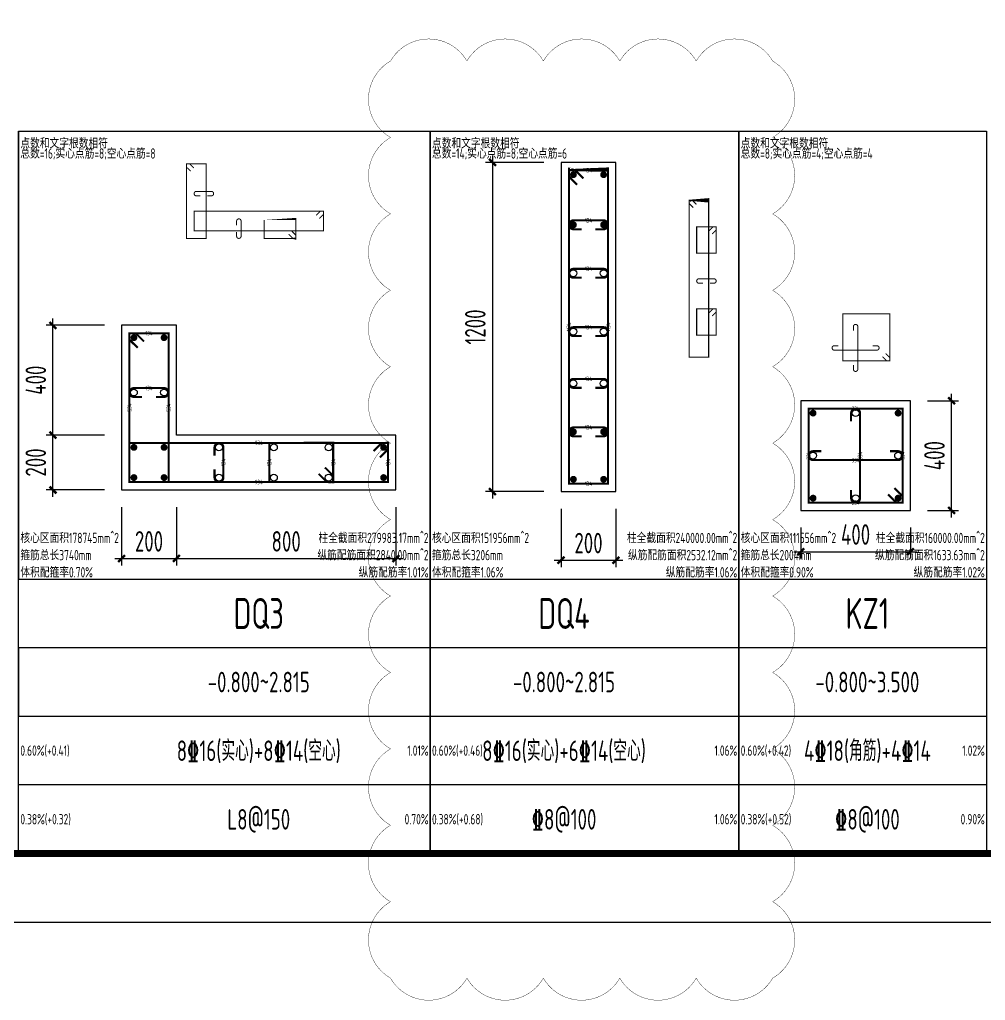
# Model space of a CAD drawing. Extents: x -1712635 to -854203, y -534641 to -21985.
# Drawn here: x -1319755 to -1305677, y -190575 to -176278 of the extents above; entities that cross this region are included whole.
import ezdxf
from ezdxf.enums import TextEntityAlignment as Align

# ---------------------------------------------------------------- set-up
doc = ezdxf.new("R2010")
doc.units = 0
doc.header["$LTSCALE"] = 1000
doc.layers.get('0').update_dxf_attribs({"linetype": 'CONTINUOUS'})
doc.layers.get('Defpoints').update_dxf_attribs({"linetype": 'CONTINUOUS'})
for name, color, linetype in [('-TK', 7, 'CONTINUOUS'), ('COLU_DE_DIM', 3, 'CONTINUOUS'), ('COLU_DE_TH', 7, 'CONTINUOUS'), ('LINK', 6, 'CONTINUOUS'), ('LINK-INDEX', 6, 'CONTINUOUS'), ('REIN', 6, 'CONTINUOUS'), ('TAB', 7, 'CONTINUOUS'), ('TAB_TEXT', 7, 'CONTINUOUS')]:
    doc.layers.add(name, color=color, linetype=linetype)
for name, color, linetype, plot in [('审图修改', 2, 'CONTINUOUS', False), ('箍筋长度', 3, 'CONTINUOUS', False), ('配箍校核', 34, 'CONTINUOUS', False)]:
    doc.layers.add(name, color=color, linetype=linetype, plot=plot)
doc.styles.add('BW_Rein', font='Tssdeng.shx', dxfattribs={"width": 0.7, "bigfont": 'hztxt.shx'})
doc.styles.add('TSSD_DIMENSION', font='Tssdeng.shx', dxfattribs={"width": 0.7, "bigfont": 'tssdchn.shx'})
doc.styles.add('TSSD_REIN', font='tssdeng.shx', dxfattribs={"width": 0.7, "height": 300, "bigfont": 'tssdchn.shx'})
doc.dimstyles.new('TSSD_25_100', dxfattribs={"dimtxt": 300, "dimasz": 100, "dimexe": 100, "dimexo": 250, "dimgap": 100, "dimtad": 1, "dimdec": 0, "dimlfac": 0.25, "dimzin": 0, "dimdsep": 46, "dimtxsty": 'TSSD_DIMENSION', "dimblk": 'ARCHTICK', "dimcen": 0, "dimdle": 100, "dimclrt": 7, "dimadec": 0, "dimazin": 0, "dimtfac": 1, "dimtdec": 0, "dimtix": 1, "dimtmove": 2, "dimatfit": 3, "dimldrblk": 'ARCHTICK', "dimfxl": 0, "dimtolj": 1, "dimtzin": 0, "dimarcsym": 0})

# ---------------------------------------------------------------- blocks, each defined once
blk = doc.blocks.new('_ArchTick')
at = {"color": 0, "const_width": 0.35}
blk.add_lwpolyline([(-0.5, -0.5), (0.5, 0.5)], dxfattribs=at)
blk = doc.blocks.new('*D1678')
at = {"layer": 'COLU_DE_DIM', "color": 0, "lineweight": -2}
for p, q in [((-1318268.721606181, -183384.099302757), (-1318268.721606181, -184234.099302757)), ((-1317468.721606181, -183384.099302757), (-1317468.721606181, -184234.099302757)), ((-1318368.721606181, -184134.099302757), (-1317368.721606181, -184134.099302757))]:
    blk.add_line(p, q, dxfattribs=at)
at = {"layer": 'Defpoints', "color": 0}
for p in [(-1318268.721606181, -183134.099302757), (-1317468.721606181, -183134.099302757), (-1317468.721606181, -184134.099302757)]:
    blk.add_point(p, dxfattribs=at)
at = {"layer": 'COLU_DE_DIM', "color": 0, "lineweight": -2, "xscale": 100, "yscale": 100, "zscale": 100, "rotation": 180}
blk.add_blockref('_ArchTick', (-1318268.721606181, -184134.099302757), dxfattribs=at)
at = {"layer": 'COLU_DE_DIM', "color": 0, "lineweight": -2, "xscale": 100, "yscale": 100, "zscale": 100}
blk.add_blockref('_ArchTick', (-1317468.721606181, -184134.099302757), dxfattribs=at)
at = {"layer": 'COLU_DE_DIM', "color": 7, "insert": (-1317868.721606181, -183884.099302757), "char_height": 300, "attachment_point": 5, "style": 'TSSD_DIMENSION'}
blk.add_mtext('\\A1;200', dxfattribs=at)
blk = doc.blocks.new('*D1679')
at = {"layer": 'COLU_DE_DIM', "color": 0, "lineweight": -2}
for p, q in [((-1317468.721606181, -183384.099302757), (-1317468.721606181, -184234.099302757)), ((-1314268.720066624, -183384.099302757), (-1314268.720066624, -184234.099302757)), ((-1317568.721606181, -184134.099302757), (-1314168.720066624, -184134.099302757))]:
    blk.add_line(p, q, dxfattribs=at)
at = {"layer": 'Defpoints', "color": 0}
for p in [(-1317468.721606181, -183134.099302757), (-1314268.720066624, -183134.099302757), (-1314268.720066624, -184134.099302757)]:
    blk.add_point(p, dxfattribs=at)
at = {"layer": 'COLU_DE_DIM', "color": 0, "lineweight": -2, "xscale": 100, "yscale": 100, "zscale": 100, "rotation": 180}
blk.add_blockref('_ArchTick', (-1317468.721606181, -184134.099302757), dxfattribs=at)
at = {"layer": 'COLU_DE_DIM', "color": 0, "lineweight": -2, "xscale": 100, "yscale": 100, "zscale": 100}
blk.add_blockref('_ArchTick', (-1314268.720066624, -184134.099302757), dxfattribs=at)
at = {"layer": 'COLU_DE_DIM', "color": 7, "insert": (-1315868.720836403, -183884.099302757), "char_height": 300, "attachment_point": 5, "style": 'TSSD_DIMENSION'}
blk.add_mtext('\\A1;800', dxfattribs=at)
blk = doc.blocks.new('*D1680')
at = {"layer": 'COLU_DE_DIM', "color": 0, "lineweight": -2}
for p, q in [((-1319268.721606181, -183234.099302757), (-1319268.721606181, -182234.099302757)), ((-1318518.721606181, -182334.099302757), (-1319368.721606181, -182334.099302757)), ((-1318518.721606181, -183134.099302757), (-1319368.721606181, -183134.099302757))]:
    blk.add_line(p, q, dxfattribs=at)
at = {"layer": 'Defpoints', "color": 0}
for p in [(-1319268.721606181, -182334.099302757), (-1318268.721606181, -182334.099302757), (-1318268.721606181, -183134.099302757)]:
    blk.add_point(p, dxfattribs=at)
at = {"layer": 'COLU_DE_DIM', "color": 0, "lineweight": -2, "xscale": 100, "yscale": 100, "zscale": 100}
for p, rotation in [((-1319268.721606181, -182334.099302757), 90), ((-1319268.721606181, -183134.099302757), 270)]:
    blk.add_blockref('_ArchTick', p, dxfattribs=dict(at, rotation=rotation))
at = {"layer": 'COLU_DE_DIM', "color": 7, "insert": (-1319518.721606181, -182734.0993027572), "char_height": 300, "attachment_point": 5, "rotation": 90, "style": 'TSSD_DIMENSION'}
blk.add_mtext('\\A1;200', dxfattribs=at)
blk = doc.blocks.new('*D1681')
at = {"layer": 'COLU_DE_DIM', "color": 0, "lineweight": -2}
for p, q in [((-1319268.721606181, -182434.099302757), (-1319268.721606181, -180634.4374428461)), ((-1318518.721606181, -180734.4374428461), (-1319368.721606181, -180734.4374428461)), ((-1318518.721606181, -182334.099302757), (-1319368.721606181, -182334.099302757))]:
    blk.add_line(p, q, dxfattribs=at)
at = {"layer": 'Defpoints', "color": 0}
for p in [(-1319268.721606181, -180734.4374428461), (-1318268.721606181, -180734.4374428461), (-1318268.721606181, -182334.099302757)]:
    blk.add_point(p, dxfattribs=at)
at = {"layer": 'COLU_DE_DIM', "color": 0, "lineweight": -2, "xscale": 100, "yscale": 100, "zscale": 100}
for p, rotation in [((-1319268.721606181, -180734.4374428461), 90), ((-1319268.721606181, -182334.099302757), 270)]:
    blk.add_blockref('_ArchTick', p, dxfattribs=dict(at, rotation=rotation))
at = {"layer": 'COLU_DE_DIM', "color": 7, "insert": (-1319518.721606181, -181534.2683728018), "char_height": 300, "attachment_point": 5, "rotation": 90, "style": 'TSSD_DIMENSION'}
blk.add_mtext('\\A1;400', dxfattribs=at)
blk = doc.blocks.new('*D2111')
at = {"layer": 'COLU_DE_DIM', "color": 0, "lineweight": -2}
for p, q in [((-1308368.720066562, -183684.099302757), (-1308368.720066562, -184134.099302757)), ((-1306768.720066562, -183684.099302757), (-1306768.720066562, -184134.099302757)), ((-1308468.720066562, -184034.099302757), (-1306668.720066562, -184034.099302757))]:
    blk.add_line(p, q, dxfattribs=at)
at = {"layer": 'Defpoints', "color": 0}
for p in [(-1308368.720066562, -183434.099302757), (-1306768.720066562, -183434.099302757), (-1306768.720066562, -184034.099302757)]:
    blk.add_point(p, dxfattribs=at)
at = {"layer": 'COLU_DE_DIM', "color": 0, "lineweight": -2, "xscale": 100, "yscale": 100, "zscale": 100, "rotation": 180}
blk.add_blockref('_ArchTick', (-1308368.720066562, -184034.099302757), dxfattribs=at)
at = {"layer": 'COLU_DE_DIM', "color": 0, "lineweight": -2, "xscale": 100, "yscale": 100, "zscale": 100}
blk.add_blockref('_ArchTick', (-1306768.720066562, -184034.099302757), dxfattribs=at)
at = {"layer": 'COLU_DE_DIM', "color": 7, "insert": (-1307568.720066562, -183784.099302757), "char_height": 300, "attachment_point": 5, "style": 'TSSD_DIMENSION'}
blk.add_mtext('\\A1;400', dxfattribs=at)
blk = doc.blocks.new('*D2112')
at = {"layer": 'COLU_DE_DIM', "color": 0, "lineweight": -2}
for p, q in [((-1306518.720066562, -181834.099302757), (-1306068.720066562, -181834.099302757)), ((-1306168.720066562, -183534.099302757), (-1306168.720066562, -181734.099302757)), ((-1306518.720066562, -183434.099302757), (-1306068.720066562, -183434.099302757))]:
    blk.add_line(p, q, dxfattribs=at)
at = {"layer": 'Defpoints', "color": 0}
for p in [(-1306768.720066562, -181834.099302757), (-1306168.720066562, -181834.099302757), (-1306768.720066562, -183434.099302757)]:
    blk.add_point(p, dxfattribs=at)
at = {"layer": 'COLU_DE_DIM', "color": 0, "lineweight": -2, "xscale": 100, "yscale": 100, "zscale": 100}
for p, rotation in [((-1306168.720066562, -181834.099302757), 90), ((-1306168.720066562, -183434.099302757), 270)]:
    blk.add_blockref('_ArchTick', p, dxfattribs=dict(at, rotation=rotation))
at = {"layer": 'COLU_DE_DIM', "color": 7, "insert": (-1306418.720066562, -182634.0993027572), "char_height": 300, "attachment_point": 5, "rotation": 90, "style": 'TSSD_DIMENSION'}
blk.add_mtext('\\A1;400', dxfattribs=at)
blk = doc.blocks.new('A1')
blk.add_lwpolyline([(0, 59400), (0, 0), (84100, 0), (84100, 59400)], close=True)
at = {"const_width": 100}
blk.add_lwpolyline([(2500, 58400), (2500, 1000), (83100, 1000), (83100, 58400)], close=True, dxfattribs=at)
blk = doc.blocks.new('*D2568')
at = {"layer": 'COLU_DE_DIM', "color": 0, "lineweight": -2}
for p, q in [((-1312861.964030032, -178258.889530643), (-1312861.964030032, -183258.8895306551)), ((-1312111.964030032, -178358.889530643), (-1312961.964030032, -178358.889530643)), ((-1312111.964030032, -183158.8895306551), (-1312961.964030032, -183158.8895306551))]:
    blk.add_line(p, q, dxfattribs=at)
at = {"layer": 'Defpoints', "color": 0}
for p in [(-1311861.964030032, -178358.889530643), (-1312861.964030032, -183158.8895306551), (-1311861.964030032, -183158.8895306551)]:
    blk.add_point(p, dxfattribs=at)
at = {"layer": 'COLU_DE_DIM', "color": 0, "lineweight": -2, "xscale": 100, "yscale": 100, "zscale": 100}
for p, rotation in [((-1312861.964030032, -178358.889530643), 90), ((-1312861.964030032, -183158.8895306551), 270)]:
    blk.add_blockref('_ArchTick', p, dxfattribs=dict(at, rotation=rotation))
at = {"layer": 'COLU_DE_DIM', "color": 7, "insert": (-1313111.964030032, -180758.8895306493), "char_height": 300, "attachment_point": 5, "rotation": 90, "style": 'TSSD_DIMENSION'}
blk.add_mtext('\\A1;1200', dxfattribs=at)
blk = doc.blocks.new('*D2569')
at = {"layer": 'COLU_DE_DIM', "color": 0, "lineweight": -2}
for p, q in [((-1311861.964030032, -183408.8895306551), (-1311861.964030032, -184258.8895306551)), ((-1311061.964030006, -183408.8895306551), (-1311061.964030006, -184258.8895306551)), ((-1311961.964030032, -184158.8895306551), (-1310961.964030006, -184158.8895306551))]:
    blk.add_line(p, q, dxfattribs=at)
at = {"layer": 'Defpoints', "color": 0}
for p in [(-1311861.964030032, -183158.8895306551), (-1311061.964030006, -183158.8895306551), (-1311061.964030006, -184158.8895306551)]:
    blk.add_point(p, dxfattribs=at)
at = {"layer": 'COLU_DE_DIM', "color": 0, "lineweight": -2, "xscale": 100, "yscale": 100, "zscale": 100, "rotation": 180}
blk.add_blockref('_ArchTick', (-1311861.964030032, -184158.8895306551), dxfattribs=at)
at = {"layer": 'COLU_DE_DIM', "color": 0, "lineweight": -2, "xscale": 100, "yscale": 100, "zscale": 100}
blk.add_blockref('_ArchTick', (-1311061.964030006, -184158.8895306551), dxfattribs=at)
at = {"layer": 'COLU_DE_DIM', "color": 7, "insert": (-1311461.964030019, -183908.8895306551), "char_height": 300, "attachment_point": 5, "style": 'TSSD_DIMENSION'}
blk.add_mtext('\\A1;200', dxfattribs=at)

msp = doc.modelspace()

# ---------------------------------------------------------------- linework, layer by layer
at = {"layer": 'COLU_DE_TH'}
for points in [[(-1311061.964030006, -178358.889530643), (-1311861.964030032, -178358.8895305937), (-1311861.964030022, -183158.8895306551), (-1311061.964030022, -183158.8895306551), (-1311061.964030006, -178358.889530643)], [(-1317468.721606181, -182334.099302757), (-1317468.721606181, -180734.4374428461), (-1318268.721606181, -180734.4374428461), (-1318268.721606181, -183134.099302757), (-1314268.720066624, -183134.099302757), (-1314268.720066624, -182334.099302757), (-1317468.721606181, -182334.099302757)], [(-1308368.720066562, -183434.099302757), (-1306768.720066562, -183434.099302757), (-1306768.720066562, -181834.099302757), (-1308368.720066562, -181834.099302757), (-1308368.720066562, -183434.099302757)]]:
    msp.add_lwpolyline(points, close=True, dxfattribs=at)
at = {"layer": 'LINK', "const_width": 30}
for points in [[(-1311626.964030058, -178685.8134121066), (-1311746.96403004, -178565.8134120893), (-1311746.964030033, -178473.8895305763), (-1311176.96403, -178473.8895306115), (-1311176.964030014, -183043.8895306581), (-1311746.964030028, -183043.8895306582), (-1311746.964030033, -178473.8895305763), (-1311655.040148512, -178473.8895305867), (-1311535.040148529, -178593.889530604)], [(-1318033.721606098, -181061.3613243805), (-1318153.721606181, -180941.3613244634), (-1318153.721606179, -180849.4374428659), (-1317583.721606179, -180849.4374428659), (-1317583.721606186, -183019.0993027365), (-1318153.721606177, -183019.0993027365), (-1318153.721606179, -180849.4374428659), (-1318061.797724696, -180849.4374428517), (-1317941.797724613, -180969.4374427689)], [(-1307003.720066563, -183107.175421203), (-1306883.720066562, -183227.1754212027), (-1306883.720066562, -183319.099302757), (-1308253.720066562, -183319.099302757), (-1308253.720066562, -181949.099302757), (-1306883.720066562, -181949.099302757), (-1306883.720066562, -183319.099302757), (-1306975.643948116, -183319.099302757), (-1307095.643948117, -183199.0993027573)], [(-1314595.643948163, -182569.0993027733), (-1314475.643948181, -182449.0993027556), (-1314383.720066641, -182449.0993027561), (-1314383.720066638, -183019.0993027583), (-1318153.721606183, -183019.0993027582), (-1318153.721606181, -182449.0993027561), (-1314383.720066641, -182449.0993027561), (-1314383.720066627, -182541.0231842816), (-1314503.72006661, -182661.0231842993)], [(-1315303.720451514, -182807.1754212164), (-1315183.720451514, -182927.1754212173), (-1315183.72045154, -183019.0993027623), (-1316113.720836397, -183019.0993027629), (-1316113.720836397, -182449.0993027518), (-1315183.720451543, -182449.0993027538), (-1315183.72045154, -183019.0993027623), (-1315275.644333061, -183019.0993027625), (-1315395.64433306, -182899.0993027616)]]:
    msp.add_lwpolyline(points, dxfattribs=at)
for points in [[(-1311361.964030009, -179334.5289509823), (-1311241.964030009, -179334.5289509823, 1), (-1311241.964030009, -179204.5289509823), (-1311681.96403002, -179204.5289509823, 1), (-1311681.96403002, -179334.5289509823), (-1311561.96403002, -179334.5289509823)], [(-1311361.964030011, -180040.8621807798), (-1311241.964030011, -180040.8621807798, 1), (-1311241.964030011, -179910.8621807798), (-1311681.964030022, -179910.8621807798, 1), (-1311681.964030022, -180040.8621807798), (-1311561.964030022, -180040.8621807798)], [(-1311361.964030014, -180891.3832276919), (-1311241.964030014, -180891.3832276919, 1), (-1311241.964030014, -180761.3832276919), (-1311681.964030025, -180761.3832276919, 1), (-1311681.964030025, -180891.3832276919), (-1311561.964030025, -180891.3832276919)], [(-1311361.964030014, -181646.070017759), (-1311241.964030014, -181646.070017759, 1), (-1311241.964030014, -181516.070017759), (-1311681.964030025, -181516.070017759, 1), (-1311681.964030025, -181646.070017759), (-1311561.964030025, -181646.070017759)], [(-1317768.721606189, -181779.2683727985), (-1317648.721606189, -181779.2683727985, 1), (-1317648.721606189, -181649.2683727985), (-1318088.72160618, -181649.2683727985, 1), (-1318088.72160618, -181779.2683727985), (-1317968.72160618, -181779.2683727985)], [(-1307633.720066562, -183134.099302757), (-1307633.720066562, -183254.099302757, 1), (-1307503.720066562, -183254.099302757), (-1307503.720066562, -182014.099302757, 1), (-1307633.720066562, -182014.099302757), (-1307633.720066562, -182134.099302757)], [(-1311361.964030016, -182352.4032475564), (-1311241.964030016, -182352.4032475564, 1), (-1311241.964030016, -182222.4032475564), (-1311681.964030027, -182222.4032475564, 1), (-1311681.964030027, -182352.4032475564), (-1311561.964030027, -182352.4032475564)], [(-1316913.721221299, -182834.0993027622), (-1316913.721221299, -182954.0993027622, 1), (-1316783.721221299, -182954.0993027622), (-1316783.721221298, -182514.0993027574, 1), (-1316913.721221298, -182514.0993027574), (-1316913.721221298, -182634.0993027574)], [(-1308068.720066562, -182569.099302757), (-1308188.720066562, -182569.099302757, 1), (-1308188.720066562, -182699.099302757), (-1306948.720066562, -182699.099302757, 1), (-1306948.720066562, -182569.099302757), (-1307068.720066562, -182569.099302757)]]:
    msp.add_lwpolyline(points, format="xyb", dxfattribs=at)
at = {"layer": 'LINK-INDEX', "const_width": 15.00000095367432}
for points in [[(-1317261.221221399, -178488.3856935709), (-1317321.221221298, -178428.3856934693), (-1317321.221221294, -178382.4237527159), (-1317036.221221292, -178382.4237527159), (-1317036.221221295, -179467.2546826927), (-1317321.221221293, -179467.2546826927), (-1317321.221221294, -178382.4237527159), (-1317275.25928041, -178382.423752737), (-1317215.259280511, -178442.4237528386)], [(-1309935.447962882, -179017.9868140297), (-1309995.447962818, -178957.9868139649), (-1309995.447962808, -178912.0248729467), (-1309710.4479628, -178912.0248729643), (-1309710.447962807, -181197.0248730104), (-1309995.447962805, -181197.0248730104), (-1309995.447962808, -178912.0248729467), (-1309949.486021737, -178912.0248729833), (-1309889.486021802, -178972.024873048)], [(-1315432.182392253, -179132.2546827888), (-1315372.182392352, -179072.2546826901), (-1315326.220451473, -179072.2546826879), (-1315326.220451471, -179357.2546826934), (-1317211.221221311, -179357.2546826934), (-1317211.22122131, -179072.2546826879), (-1315326.220451473, -179072.2546826879), (-1315326.220451483, -179118.2166234071), (-1315386.220451384, -179178.2166235058)], [(-1315786.220643817, -179361.2927418403), (-1315726.220643935, -179421.2927419587), (-1315726.220643939, -179467.2546826938), (-1316191.220836377, -179467.2546826941), (-1316191.220836378, -179182.2546826941), (-1315726.220643941, -179182.254682695), (-1315726.220643939, -179467.2546826938), (-1315772.182584834, -179467.2546826756), (-1315832.182584715, -179407.2546825573)], [(-1309706.409903595, -179357.6503188658), (-1309646.409903751, -179297.6503187101), (-1309600.447962807, -179297.6503186868), (-1309600.447963071, -179682.6503187355), (-1309885.447963053, -179682.6503189306), (-1309885.447962789, -179297.6503186856), (-1309600.447962807, -179297.6503186868), (-1309600.447962842, -179343.61225938), (-1309660.447962686, -179403.6122595358)], [(-1309706.409903598, -180552.4266796403), (-1309646.409903754, -180492.4266794845), (-1309600.447962811, -180492.4266794612), (-1309600.447963074, -180877.4266795099), (-1309885.447963057, -180877.426679705), (-1309885.447962793, -180492.4266794601), (-1309600.447962811, -180492.4266794612), (-1309600.447962846, -180538.3886201544), (-1309660.44796269, -180598.3886203102)], [(-1307131.220066563, -181145.4983980526), (-1307071.220066562, -181205.4983980521), (-1307071.220066562, -181251.4603388298), (-1307756.220066562, -181251.4603388298), (-1307756.220066562, -180566.4603388298), (-1307071.220066562, -180566.4603388298), (-1307071.220066562, -181251.4603388298), (-1307117.182007339, -181251.4603388298), (-1307177.18200734, -181191.4603388303)]]:
    msp.add_lwpolyline(points, dxfattribs=at)
for points in [[(-1317018.721221296, -178847.3392177102), (-1316958.721221296, -178847.3392177102, 1), (-1316958.721221296, -178782.3392177102), (-1317178.721221291, -178782.3392177102, 1), (-1317178.721221291, -178847.3392177102), (-1317118.721221291, -178847.3392177102)], [(-1316591.221028851, -179374.754682692), (-1316591.221028851, -179434.754682692, 1), (-1316526.221028851, -179434.754682692), (-1316526.22102885, -179214.7546826895, 1), (-1316591.22102885, -179214.7546826895), (-1316591.22102885, -179274.7546826895)], [(-1309692.947962785, -180120.7643231242), (-1309632.947962785, -180120.7643231242, 1), (-1309632.947962785, -180055.7643231242), (-1309852.947962791, -180055.7643231242, 1), (-1309852.947962791, -180120.7643231242), (-1309792.947962791, -180120.7643231242)], [(-1307601.220066562, -181313.9603388298), (-1307601.220066562, -181373.9603388298, 1), (-1307536.220066562, -181373.9603388298), (-1307536.220066562, -180753.9603388298, 1), (-1307601.220066562, -180753.9603388298), (-1307601.220066562, -180813.9603388298)], [(-1307818.720066562, -181031.4603388298), (-1307878.720066562, -181031.4603388298, 1), (-1307878.720066562, -181096.4603388298), (-1307258.720066562, -181096.4603388298, 1), (-1307258.720066562, -181031.4603388298), (-1307318.720066562, -181031.4603388298)]]:
    msp.add_lwpolyline(points, format="xyb", dxfattribs=at)
at = {"layer": 'REIN', "const_width": 50}
for points in [[(-1311681.96403003, -178513.8895305941, 1), (-1311681.96403003, -178563.8895305941, 1), (-1311681.96403003, -178513.8895305941)], [(-1311241.964030001, -178513.8895306211, 1), (-1311241.964030001, -178563.8895306211, 1), (-1311241.964030001, -178513.8895306211)], [(-1311681.964030038, -179244.5289509553, 1), (-1311681.964030038, -179294.5289509553, 1), (-1311681.964030038, -179244.5289509553)], [(-1311241.964030009, -179244.5289509823, 1), (-1311241.964030009, -179294.5289509823, 1), (-1311241.964030009, -179244.5289509823)], [(-1318113.72160618, -180914.4374428424, 1), (-1318063.72160618, -180914.4374428424, 1), (-1318113.72160618, -180914.4374428424)], [(-1317673.721606184, -180914.4374428424, 1), (-1317623.721606184, -180914.4374428424, 1), (-1317673.721606184, -180914.4374428424)], [(-1308213.720066562, -182014.099302757, 1), (-1308163.720066562, -182014.099302757, 1), (-1308213.720066562, -182014.099302757)], [(-1306973.720066562, -182014.099302757, 1), (-1306923.720066562, -182014.099302757, 1), (-1306973.720066562, -182014.099302757)], [(-1311681.964030027, -182262.4032475564, 1), (-1311681.964030027, -182312.4032475564, 1), (-1311681.964030027, -182262.4032475564)], [(-1311241.964030016, -182262.4032475564, 1), (-1311241.964030016, -182312.4032475564, 1), (-1311241.964030016, -182262.4032475564)], [(-1318113.72160618, -182514.0993027548, 1), (-1318063.72160618, -182514.0993027548, 1), (-1318113.72160618, -182514.0993027548)], [(-1317673.721606189, -182514.0993027548, 1), (-1317623.721606189, -182514.0993027548, 1), (-1317673.721606189, -182514.0993027548)], [(-1314473.720066629, -182514.0993027561, 1), (-1314423.720066629, -182514.0993027561, 1), (-1314473.720066629, -182514.0993027561)], [(-1318113.721606178, -182954.0993027601, 1), (-1318063.721606178, -182954.0993027601, 1), (-1318113.721606178, -182954.0993027601)], [(-1317673.72160619, -182954.0993027596, 1), (-1317623.72160619, -182954.0993027596, 1), (-1317673.72160619, -182954.0993027596)], [(-1314473.720066626, -182954.0993027566, 1), (-1314423.720066626, -182954.0993027566, 1), (-1314473.720066626, -182954.0993027566)], [(-1311681.964030025, -182953.8895306738, 1), (-1311681.964030025, -183003.8895306738, 1), (-1311681.964030025, -182953.8895306738)], [(-1311241.964030014, -182953.8895306738, 1), (-1311241.964030014, -183003.8895306738, 1), (-1311241.964030014, -182953.8895306738)], [(-1308213.720066562, -183254.099302757, 1), (-1308163.720066562, -183254.099302757, 1), (-1308213.720066562, -183254.099302757)], [(-1306973.720066562, -183254.099302757, 1), (-1306923.720066562, -183254.099302757, 1), (-1306973.720066562, -183254.099302757)]]:
    msp.add_lwpolyline(points, format="xyb", close=True, dxfattribs=at)
at = {"layer": 'REIN'}
for centre in [(-1311681.963975661, -179975.8621807584), (-1311241.963975659, -179975.8621807577), (-1311681.963975665, -180826.3832276705), (-1311241.963975664, -180826.383227668), (-1311681.963975665, -181581.0700177376), (-1311241.963975664, -181581.070017735), (-1318088.72160618, -181714.2683727985), (-1317648.721606189, -181714.2683727985), (-1307568.720066562, -182014.099302757), (-1316848.721221298, -182514.0993027574), (-1316048.720836409, -182514.099302759), (-1315248.72045152, -182514.0993027608), (-1308188.720066562, -182634.099302757), (-1306948.720066562, -182634.099302757), (-1316848.721221299, -182954.0993027622), (-1316048.720836408, -182954.0993027617), (-1315248.720451517, -182954.0993027612), (-1307568.720066562, -183254.099302757)]:
    msp.add_circle(centre, 50, dxfattribs=at)
at = {"layer": 'TAB'}
for points in [[(-1319768.721606181, -177904.5495156105), (-1313768.720066624, -177904.5495156105), (-1313768.720066624, -188434.099302757), (-1319768.721606181, -188434.099302757), (-1319768.721606181, -177904.5495156105), (-1319768.721606181, -184434.099302757), (-1313768.720066624, -184434.099302757), (-1313768.720066624, -185434.099302757), (-1319768.721606181, -185434.099302757), (-1319768.721606181, -186434.099302757), (-1313768.720066624, -186434.099302757), (-1313768.720066624, -187434.099302757), (-1319768.721606181, -187434.099302757)], [(-1313768.720066624, -177904.5495156105), (-1309268.720066562, -177904.5495156105), (-1309268.720066562, -188434.099302757), (-1313768.720066624, -188434.099302757), (-1313768.720066624, -177904.5495156105), (-1313768.720066624, -184434.099302757), (-1309268.720066562, -184434.099302757), (-1309268.720066562, -185434.099302757), (-1313768.720066624, -185434.099302757), (-1313768.720066624, -186434.099302757), (-1309268.720066562, -186434.099302757), (-1309268.720066562, -187434.099302757), (-1313768.720066624, -187434.099302757)], [(-1309268.720066562, -177904.5495156105), (-1305660.595144397, -177904.5495156105), (-1305660.595144397, -188434.099302757), (-1309268.720066562, -188434.099302757), (-1309268.720066562, -177904.5495156105), (-1309268.720066562, -184434.099302757), (-1305660.595144397, -184434.099302757), (-1305660.595144397, -185434.099302757), (-1309268.720066562, -185434.099302757), (-1309268.720066562, -186434.099302757), (-1305660.595144397, -186434.099302757), (-1305660.595144397, -187434.099302757), (-1309268.720066562, -187434.099302757)]]:
    msp.add_lwpolyline(points, dxfattribs=at)
at = {"layer": '审图修改', "color": 2, "const_width": 5}
msp.add_lwpolyline([(-1314348.321221926, -176881.5077175726, -0.5773502691896255), (-1313234.17949399, -176881.5077175726, -0.5773502691896255), (-1312120.037766053, -176881.5077175726, -0.5773502691896255), (-1311005.896038117, -176881.5077175726, -0.5773502691896255), (-1309891.754310181, -176881.5077175726, -0.5773502691896255), (-1308777.612582244, -176881.5077175726, -0.5773502691896255), (-1308777.612582244, -177995.6494455089, -0.5773502691896255), (-1308777.612582244, -179109.7911734452, -0.5773502691896255), (-1308777.612582244, -180223.9329013815, -0.5773502691896255), (-1308777.612582244, -181338.0746293177, -0.5773502691896255), (-1308777.612582244, -182452.216357254, -0.5773502691896255), (-1308777.612582244, -183566.3580851903, -0.5773502691896255), (-1308777.612582244, -184680.4998131266, -0.5773502691896255), (-1308777.612582244, -185794.6415410629, -0.5773502691896255), (-1308777.612582244, -186908.7832689991, -0.5773502691896255), (-1308777.612582244, -188022.9249969354, -0.5773502691896255), (-1308777.612582244, -189137.0667248717, -0.5773502691896255), (-1308777.612582244, -190251.208452808, -0.5773502691896255), (-1309891.754310181, -190251.208452808, -0.5773502691896255), (-1311005.896038117, -190251.208452808, -0.5773502691896255), (-1312120.037766053, -190251.208452808, -0.5773502691896255), (-1313234.17949399, -190251.208452808, -0.5773502691896255), (-1314348.321221926, -190251.208452808, -0.5773502691896255), (-1314348.321221926, -189137.0667248717, -0.5773502691896255), (-1314348.321221926, -188022.9249969354, -0.5773502691896255), (-1314348.321221926, -186908.7832689991, -0.5773502691896255), (-1314348.321221926, -185794.6415410629, -0.5773502691896255), (-1314348.321221926, -184680.4998131266, -0.5773502691896255), (-1314348.321221926, -183566.3580851903, -0.5773502691896255), (-1314348.321221926, -182452.216357254, -0.5773502691896255), (-1314348.321221926, -181338.0746293177, -0.5773502691896255), (-1314348.321221926, -180223.9329013815, -0.5773502691896255), (-1314348.321221926, -179109.7911734452, -0.5773502691896255), (-1314348.321221926, -177995.6494455089, -0.5773502691896255), (-1314348.321221926, -176881.5077175726, -0.5773502691896255), (-1314348.321221926, -176881.5077175726, -0.5773502691896255)], format="xyb", dxfattribs=at)

# ---------------------------------------------------------------- block references
at = {"layer": '-TK'}
msp.add_blockref('A1', (-1375868.904238457, -189434.099302757), dxfattribs=at)

# ---------------------------------------------------------------- texts
at = {"layer": 'TAB_TEXT', "style": 'TSSD_REIN', "width": 0.7}
for s, height, p in [('DQ3', 450, (-1316268.720836403, -184934.099302757)), ('DQ4', 450, (-1311818.720066593, -184934.099302757)), ('KZ1', 450, (-1307396.83620056, -184934.099302757)), ('-0.800~2.815', 300, (-1316268.720836403, -185934.099302757)), ('-0.800~2.815', 300, (-1311818.720066593, -185934.099302757)), ('-0.800~3.500', 300, (-1307396.83620056, -185934.099302757)), ('L8@150', 300, (-1316268.720836403, -187934.099302757))]:
    msp.add_text(s, height=height, dxfattribs=at).set_placement(p, align=Align.MIDDLE)
at = {"layer": 'TAB_TEXT', "color": 1, "style": 'TSSD_REIN', "width": 0.7}
for s, p in [('8%%13216(实心)+8%%13214(空心)', (-1316268.720836403, -186934.099302757)), ('8%%13216(实心)+6%%13214(空心)', (-1311818.720066593, -186934.099302757)), ('4%%13218(角筋)+4%%13214', (-1307396.83620056, -186934.099302757)), ('%%1328@100', (-1311818.720066593, -187934.099302757)), ('%%1328@100', (-1307396.83620056, -187934.099302757))]:
    msp.add_text(s, height=300, dxfattribs=at).set_placement(p, align=Align.MIDDLE)
at = {"layer": '箍筋长度', "style": 'BW_Rein', "width": 0.7}
for s, rotation, p in [('134', 359.999999996467, (-1311461.964030019, -178473.8895305939)), ('1134', 90.0000000000653, (-1311746.96403003, -180758.889530628)), ('1134', 89.99999999981797, (-1311176.964030007, -180758.8895306455)), ('534', 89.99999999989994, (-1318153.721606181, -181934.2683728016)), ('534', 89.99999999982211, (-1317583.721606182, -181934.2683728016)), ('134', 89.99999999981657, (-1316783.721221299, -182734.099302757)), ('134', 90.00000000006669, (-1316113.720836397, -182734.099302757)), ('134', 90.00000000032514, (-1315183.720451542, -182734.099302757)), ('134', 90.00000000030015, (-1314383.72006664, -182734.099302757)), ('334', 90, (-1308253.720066562, -182634.099302757)), ('334', 90, (-1307503.720066562, -182634.099302757)), ('334', 90, (-1306883.720066562, -182634.099302757)), ('934', 359.9999999999984, (-1316268.720836403, -183019.0993027583))]:
    msp.add_text(s, height=65, rotation=rotation, dxfattribs=at).set_placement(p, align=Align.MIDDLE_CENTER)
for s, p in [('134', (-1311461.964030019, -179204.5289509823)), ('134', (-1311461.96403002, -179910.8621807798)), ('134', (-1317868.721606181, -180849.4374428659)), ('134', (-1311461.96403002, -180761.3832276919)), ('134', (-1311461.964030021, -181516.070017759)), ('134', (-1317868.721606181, -181649.2683727985)), ('334', (-1307568.720066562, -181949.099302757)), ('134', (-1311461.964030021, -182222.4032475564)), ('934', (-1316268.720836403, -182449.0993027561)), ('334', (-1307568.720066562, -182699.099302757)), ('134', (-1311461.964030022, -183043.8895306581)), ('334', (-1307568.720066562, -183319.099302757))]:
    msp.add_text(s, height=65, dxfattribs=at).set_placement(p, align=Align.MIDDLE_CENTER)
at = {"layer": '配箍校核', "style": 'BW_Rein', "width": 0.7}
for s, p in [('点数和文字根数相符', (-1319743.721606181, -178154.5495156105)), ('点数和文字根数相符', (-1313743.720066624, -178154.5495156105)), ('点数和文字根数相符', (-1309243.720066562, -178154.5495156105)), ('总数=16;实心点筋=8;空心点筋=8', (-1319743.721606181, -178304.5495156105)), ('总数=14;实心点筋=8;空心点筋=6', (-1313743.720066624, -178304.5495156105)), ('总数=8;实心点筋=4;空心点筋=4', (-1309243.720066562, -178304.5495156105)), ('核心区面积178745mm^ 2', (-1319743.721606181, -183909.099302757)), ('核心区面积151956mm^ 2', (-1313743.720066624, -183909.099302757)), ('核心区面积111556mm^ 2', (-1309243.720066562, -183909.099302757)), ('箍筋总长3740mm', (-1319743.721606181, -184159.099302757)), ('箍筋总长3206mm', (-1313743.720066624, -184159.099302757)), ('箍筋总长2004mm', (-1309243.720066562, -184159.099302757)), ('体积配箍率0.70%', (-1319743.721606181, -184409.099302757)), ('体积配箍率1.06%', (-1313743.720066624, -184409.099302757)), ('体积配箍率0.90%', (-1309243.720066562, -184409.099302757))]:
    msp.add_text(s, height=150, dxfattribs=at).set_placement(p)
for s, p in [('柱全截面积279983.17mm^ 2', (-1313793.720066624, -183909.099302757)), ('柱全截面积240000.00mm^ 2', (-1309293.720066562, -183909.099302757)), ('柱全截面积160000.00mm^ 2', (-1305685.595144397, -183909.099302757)), ('纵筋配筋面积2840.00mm^ 2', (-1313793.720066624, -184159.099302757)), ('纵筋配筋面积2532.12mm^ 2', (-1309293.720066562, -184159.099302757)), ('纵筋配筋面积1633.63mm^ 2', (-1305685.595144397, -184159.099302757)), ('纵筋配筋率1.01%', (-1313793.720066624, -184409.099302757)), ('纵筋配筋率1.06%', (-1309293.720066562, -184409.099302757)), ('纵筋配筋率1.02%', (-1305685.595144397, -184409.099302757))]:
    msp.add_text(s, height=150, dxfattribs=at).set_placement(p, align=Align.RIGHT)
for s, p in [('0.60%(+0.41)', (-1319743.721606181, -186934.099302757)), ('0.60%(+0.46)', (-1313743.720066624, -186934.099302757)), ('0.60%(+0.42)', (-1309243.720066562, -186934.099302757)), ('0.38%(+0.32)', (-1319743.721606181, -187934.099302757)), ('0.38%(+0.68)', (-1313743.720066624, -187934.099302757)), ('0.38%(+0.52)', (-1309243.720066562, -187934.099302757))]:
    msp.add_text(s, height=150, dxfattribs=at).set_placement(p, align=Align.MIDDLE_LEFT)
for s, p in [('1.01%', (-1313793.720066624, -186934.099302757)), ('1.06%', (-1309293.720066562, -186934.099302757)), ('1.02%', (-1305685.595144397, -186934.099302757)), ('0.70%', (-1313793.720066624, -187934.099302757)), ('1.06%', (-1309293.720066562, -187934.099302757)), ('0.90%', (-1305685.595144397, -187934.099302757))]:
    msp.add_text(s, height=150, dxfattribs=at).set_placement(p, align=Align.MIDDLE_RIGHT)

# ---------------------------------------------------------------- dimensions: what is measured, and where the dimension line sits
at = {"layer": 'COLU_DE_DIM'}
for base, p1, p2, angle, picture, middle in [((-1312861.964030032, -183158.8895306551), (-1311861.964030032, -178358.889530643), (-1311861.964030032, -183158.8895306551), 270, '*D2568', (-1313111.964030032, -180758.8895306493)), ((-1319268.721606181, -180734.4374428461), (-1318268.721606181, -182334.099302757), (-1318268.721606181, -180734.4374428461), 89.9999998932783, '*D1681', (-1319518.721606181, -181534.2683728018)), ((-1306168.720066562, -181834.099302757), (-1306768.720066562, -183434.099302757), (-1306768.720066562, -181834.099302757), 89.9999998932783, '*D2112', (-1306418.720066562, -182634.0993027572)), ((-1319268.721606181, -182334.099302757), (-1318268.721606181, -183134.099302757), (-1318268.721606181, -182334.099302757), 89.9999998932783, '*D1680', (-1319518.721606181, -182734.0993027572)), ((-1311061.964030006, -184158.8895306551), (-1311861.964030032, -183158.8895306551), (-1311061.964030006, -183158.8895306551), 359.9999998932783, '*D2569', (-1311461.964030019, -183908.8895306551))]:
    dim = msp.add_linear_dim(base=base, p1=p1, p2=p2, angle=angle, dimstyle='TSSD_25_100', dxfattribs=at)
    dim.commit()
    dim.dimension.update_dxf_attribs({"geometry": picture, "text_midpoint": middle})
for base, p1, p2, picture, middle in [((-1317468.721606181, -184134.099302757), (-1318268.721606181, -183134.099302757), (-1317468.721606181, -183134.099302757), '*D1678', (-1317868.721606181, -183884.099302757)), ((-1314268.720066624, -184134.099302757), (-1317468.721606181, -183134.099302757), (-1314268.720066624, -183134.099302757), '*D1679', (-1315868.720836403, -183884.099302757)), ((-1306768.720066562, -184034.099302757), (-1308368.720066562, -183434.099302757), (-1306768.720066562, -183434.099302757), '*D2111', (-1307568.720066562, -183784.099302757))]:
    dim = msp.add_linear_dim(base=base, p1=p1, p2=p2, dimstyle='TSSD_25_100', dxfattribs=at)
    dim.commit()
    dim.dimension.update_dxf_attribs({"geometry": picture, "text_midpoint": middle})

doc.saveas('drawing.dxf')
